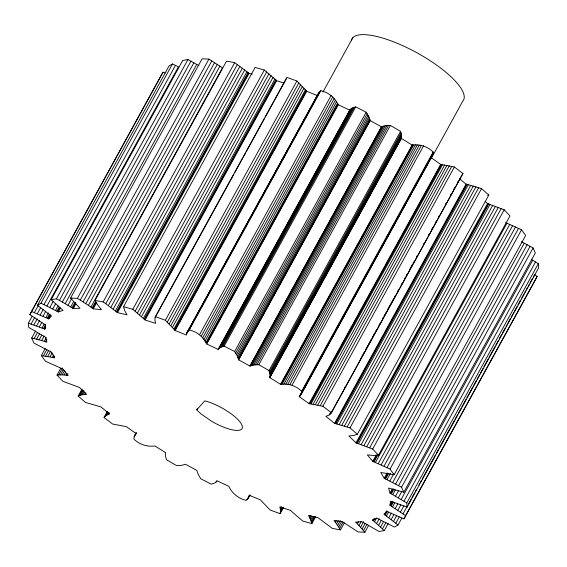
<?xml version="1.0" encoding="UTF-8"?>
<svg xmlns="http://www.w3.org/2000/svg" width="567" height="567" viewBox="0 0 567 567"><rect width="100%" height="100%" fill="white"/><g stroke="black" fill="none" stroke-linecap="round" stroke-linejoin="round"><path stroke-width="0.85" d="M107.468 411.366L104.066 417.56L112.627 424.038L126.342 426.646L136.236 433.635L134.422 435.924L133.826 439.028C139.546 444.634 147.08 447.016 154.883 445.981L165.649 452.672L165.401 455.797L166.457 459.688L176.635 465.613L181.752 465.323L185.565 464.274L196.841 470.433L198.167 474.281L200.831 478.824L211.3 484.168L214.992 482.864L217.338 480.887L228.749 486.309C232.264 493.403 238.296 498.591 246.184 500.37L248.325 498.109L249.126 495.267L260.281 499.768L270.105 510.017L280.112 513.674L280.615 510.527L279.843 506.919L290.361 510.335L302.665 521.016L311.907 523.625L315.734 516.65M459.419 178.711L466.088 184.133L481.539 188.613L488.832 195.034L357.302 434.294L350.002 427.872L334.558 423.393L325.883 416.341L329.186 414.959L331.404 412.741L322.843 406.263L309.121 403.661L299.234 396.673L301.042 394.377L301.637 391.28C295.924 385.68 288.39 383.285 280.587 384.327L269.814 377.636L270.069 374.511L269.013 370.62L258.843 364.694L253.718 364.985L249.912 366.034L238.622 359.875L237.304 356.026L234.639 351.483L224.163 346.139L220.478 347.436L218.132 349.421L206.714 343.992C203.206 336.904 197.174 331.716 189.279 329.937L187.145 332.198L186.345 335.04L175.189 330.54L165.358 320.291L155.358 316.634L154.855 319.781L155.62 323.388L145.109 319.965L132.813 309.298L123.563 306.69L255.1 67.43L264.342 70.039L276.639 80.705L283.925 83.08M269.814 377.636L401.351 138.369L401.599 135.251L400.543 131.36L390.372 125.435L385.248 125.725L381.442 126.774L249.912 366.034M300.595 395.249L432.132 155.989L433.174 152.013C427.454 146.421 419.927 144.025 412.124 145.067L401.351 138.369M401.854 518.04L398.02 525.007L383.987 514.262L386.772 511.399L403.995 518.862L405.603 515.694L389.926 505.197L390.628 501.193L407.113 507.118L538.65 267.858L538.324 263.698L531.3 259.325M32.184 316.223L28.35 323.19L44.843 329.108L45.551 325.111L29.86 314.607L163.005 72.179L165.203 73.037M238.622 359.875L370.159 120.615L368.841 116.767L366.176 112.223L355.7 106.88L352.008 108.177L349.669 110.161L338.251 104.732C334.736 97.644 328.704 92.456 320.816 90.677L318.682 92.938L295.407 135.796M163.005 72.179L29.86 314.607M534.582 274.584L537.14 276.434L535.532 279.602L403.995 518.862M37.45 305.301L168.98 66.041L172.467 63.965L178.456 66.771L46.919 306.031L40.937 303.225L37.45 305.301L51.484 316.046L48.698 318.909L31.468 311.439M34.396 312.58L38.23 305.613M40.937 303.225L172.467 63.965M31.086 324.033L34.92 317.066M37.302 313.757L40.711 307.562M43.95 304.614L175.479 65.354M33.836 324.941L37.238 318.746M40.193 314.976L43.177 309.554M36.579 325.883L39.562 320.468M46.919 306.031L58.302 311.985L63.079 310.355L51.172 299.73L182.709 60.471L187.953 59.556L198.861 65.609M43.064 316.237L45.615 311.595M45.176 348.613L41.348 355.58L54.73 357.855L51.264 352.022L33.921 343.07L31.688 338.074L35.515 331.107M49.853 307.477L53.255 301.283M39.336 326.897L41.887 322.247M31.688 338.074L34.14 338.598L37.55 332.404M45.899 317.548L48.45 312.899M51.172 299.73L56.416 298.816L187.953 59.556M47.302 318.222L49.428 314.345M42.086 327.967L44.219 324.09M52.731 308.944L55.715 303.529M34.14 338.598L36.628 339.186L39.605 333.765M48.004 318.562L50.13 314.692M43.461 328.527L45.594 324.657M48.698 318.909L50.824 315.039M56.416 298.816L59.415 300.411L190.951 61.151M44.155 328.817L45.431 326.493M44.843 329.108L45.693 327.563M36.628 339.186L39.144 339.839L41.696 335.196M55.559 310.454L58.11 305.804M56.941 311.212L59.067 307.342M252.209 74.121L249.033 73.377L234.688 62.646L226.509 61.172L94.972 300.432L97.722 305.003L101.507 309.752L93.307 308.795L90.926 307.073L222.462 67.813L208.932 59.11L202.1 58.826L70.563 298.086L79.947 308.235L73.349 308.576L62.356 302.02L193.886 62.76M39.144 339.839L41.682 340.554L44.24 335.912M57.628 311.595L59.755 307.725M58.302 311.985L60.428 308.115M41.682 340.554L44.269 341.355L46.395 337.485M65.226 303.643L196.756 64.383M44.269 341.355L45.566 341.788L46.841 339.463M68.026 305.273L71.853 298.306M43.439 355.764L46.841 349.57M70.733 306.917L73.717 301.495M72.059 307.746L75.035 302.324M45.587 356.026L48.564 350.604M70.563 298.086L77.395 298.37L208.932 59.11M72.704 308.157L75.687 302.743M73.349 308.576L75.9 303.926M47.777 356.352L50.754 350.93M90.926 307.073L80.28 300.12L211.81 60.86M50.038 356.763L52.164 352.894M52.348 357.26L53.624 354.935M83.08 301.864L214.617 62.604M53.532 357.543L54.382 355.998M85.794 303.607L217.324 64.347M88.417 305.344L219.946 66.084M92.138 307.938L95.54 301.743M92.726 308.363L96.128 302.168M93.307 308.795L96.709 302.601M104.066 417.56L106.277 415.349L109.587 413.967L100.912 406.908L85.468 402.442L78.168 396.014L81.931 394.767L86.631 394.341L79.465 387.459L62.817 381.272L57.019 375.113L60.846 368.146M57.019 375.113L58.67 374.957L62.505 367.99M58.67 374.957L60.407 374.879L63.384 369.457M60.407 374.879L62.207 374.872L64.766 370.23M94.972 300.432L103.151 301.906L234.688 62.646M62.207 374.872L64.092 374.957L65.793 371.86M64.092 374.957L66.063 375.134L66.913 373.582M123.563 306.69L124.705 310.61L127.015 314.862L117.497 312.637L105.816 303.742L237.353 64.482M66.063 375.134L67.083 375.262L67.934 373.71M108.382 305.563L239.919 66.304M110.856 307.371L242.385 68.111M113.209 309.15L244.738 69.89M115.427 310.907L246.964 71.648M116.483 311.779L248.02 72.519M116.993 312.204L248.53 72.945M117.497 312.637L249.033 73.377M78.168 396.014L81.995 389.047M79.33 395.518L82.307 390.096M80.585 395.1L83.136 390.45M81.931 394.767L84.058 390.89M83.377 394.519L84.653 392.194M84.937 394.37L85.787 392.818M132.813 309.298L264.342 70.039M135.173 311.163L266.703 71.903M137.42 312.998L268.956 73.738M139.553 314.798L271.083 75.539M141.559 316.57L273.088 77.31M143.423 318.293L274.952 79.033M144.287 319.136L275.817 79.876M144.705 319.554L276.235 80.294M145.109 319.965L276.639 80.705M155.358 316.634L286.888 77.374L296.895 81.031L306.719 91.28L317.874 95.78M155.067 317.633L233.817 174.388M234.667 172.843L242.329 158.902M243.186 157.357L245.738 152.707M246.588 151.162L264.47 118.638M265.321 117.093L286.604 78.374M104.689 416.745L107.248 412.096M105.434 416.008L107.56 412.138M106.277 415.349L107.985 412.252M107.248 414.782L108.524 412.457M108.34 414.314L109.19 412.762M165.358 320.291L296.895 81.031M167.336 322.12L298.873 82.86M169.186 323.906L300.723 84.646M170.915 325.649L302.445 86.39M172.51 327.343L304.04 88.083M173.941 328.973L305.471 89.714M174.586 329.767L306.123 90.507M174.898 330.157L306.435 90.897M175.189 330.54L306.719 91.28M186.706 333.07L318.682 92.938M187.727 331.39L319.264 92.123M186.43 334.02L228.147 258.134M228.997 256.589L231.556 251.939M232.406 250.394L234.958 245.745M235.808 244.2L241.769 233.356M242.619 231.811L250.281 217.87M251.131 216.325L253.69 211.675M254.54 210.13L272.415 177.606M273.266 176.061L294.549 137.342M188.442 330.632L319.979 91.372M189.343 329.094L190.193 327.549M192.745 322.899L193.595 321.354M197.855 313.608L198.705 312.063M201.257 307.413L202.114 305.868M204.666 301.219L205.516 299.674M208.068 295.024L208.918 293.479M209.776 291.927L212.327 287.285M214.879 282.635L215.729 281.09M216.587 279.538L217.437 277.993M219.989 273.344L220.839 271.799M223.398 267.149L224.248 265.604M226.8 260.955L227.65 259.41M230.202 254.76L231.06 253.215M231.91 251.663L234.462 247.021M237.013 242.371L237.871 240.826M238.721 239.274L239.572 237.729M240.422 236.177L241.273 234.632M242.123 233.08L242.974 231.534M245.532 226.885L246.383 225.34M248.934 220.691L249.785 219.145M250.635 217.593L253.194 212.951M254.044 211.399L256.596 206.757M257.446 205.204L258.297 203.659M259.154 202.107L260.005 200.562M260.855 199.01L261.706 197.465M262.556 195.913L263.407 194.368M264.257 192.815L265.108 191.27M267.667 186.621L268.517 185.076M269.368 183.524L271.919 178.881M272.777 177.329L275.328 172.687M276.179 171.135L278.73 166.492M279.581 164.94L282.139 160.298M282.99 158.746L283.84 157.201M284.691 155.649L285.541 154.104M286.392 152.551L287.249 151.006M289.801 146.357L290.651 144.812M291.502 143.26L294.06 138.617M294.911 137.065L297.462 132.423M298.738 130.098L299.589 128.553M302.147 123.904L302.998 122.359M264.243 193.078L265.094 191.526M282.976 159.008L283.826 157.456M286.378 152.814L287.228 151.261M305.11 118.744L305.96 117.199M308.512 112.55L309.362 111.004M189.279 329.937L320.816 90.677M322.914 92.123L352.787 37.791M134.422 435.924L136.151 432.734M134.11 436.881L136.321 432.734M199.69 334.516L331.227 95.256M201.207 336.245L332.744 96.985M202.61 337.925L334.14 98.665M203.872 339.548L335.409 100.288M204.999 341.114L336.529 101.854M205.949 342.596L337.485 103.336M206.36 343.311L337.897 104.052M206.544 343.652L338.081 104.392M206.714 343.992L338.251 104.732M218.132 349.421L349.938 109.771M218.727 348.67L350.264 109.41M219.521 348.01L351.058 108.751M220.478 347.436L352.008 108.177M221.577 346.94L353.106 107.68M222.803 346.501L354.34 107.241M224.163 346.139L355.7 106.88M196.714 409.835L204.843 400.869A27.769 8.349 28.8 0 1 223.49 408.814L229.5 412.62A27.769 8.349 28.8 0 1 240.762 429.729A27.769 8.349 28.8 0 1 211.987 421.501L200.761 413.712L196.714 409.835L197.564 408.29M234.639 351.483L366.176 112.223M235.652 353.057L367.189 113.797M236.545 354.581L368.082 115.314M237.304 356.026L368.841 116.767M237.913 357.394L369.45 118.134M238.367 358.684L369.897 119.424M238.516 359.294L370.053 120.034M238.579 359.591L370.116 120.332M250.16 365.906L381.697 126.647M250.423 365.793L381.96 126.533M250.997 365.58L382.534 126.321M252.28 365.24L383.816 125.98M253.718 364.985L385.248 125.725M255.299 364.815L386.836 125.555M257.007 364.716L388.537 125.456M258.843 364.694L390.372 125.435M269.013 370.62L400.543 131.36M269.488 371.987L401.025 132.728M269.842 373.284L401.372 134.025M270.069 374.511L401.599 135.251M270.147 375.652L401.684 136.392M270.076 376.694L401.606 137.434M269.899 377.416L401.507 137.923M215.949 482.29L216.8 480.745M280.587 384.327L412.124 145.067M280.956 384.277L412.485 145.017M281.331 384.242L412.868 144.975M282.132 384.185L413.669 144.925M283.854 384.164L415.391 144.904M285.733 384.242L417.269 144.982M287.738 384.405L419.275 145.145M289.865 384.646L421.401 145.386M292.104 384.965L423.641 145.705M301.637 391.28L433.174 152.013M299.234 396.673L300.51 394.349M301.552 392.385L433.089 153.125M299.447 396.524L301.58 392.655M302.431 391.102L306.69 383.363M307.541 381.811L310.092 377.168M310.943 375.616L313.494 370.974M314.352 369.422L316.903 364.779M317.754 363.227L320.305 358.585M321.163 357.033L322.013 355.488M322.864 353.936L323.714 352.39M324.565 350.838L325.415 349.293M326.266 347.741L328.825 343.099M329.675 341.547L332.227 336.904M333.077 335.352L335.636 330.71M336.486 329.158L339.038 324.515M339.888 322.963L342.447 318.321M343.297 316.769L344.148 315.224M344.998 313.671L345.849 312.126M346.699 310.574L347.55 309.029M348.4 307.477L350.959 302.835M351.809 301.283L354.361 296.64M355.211 295.088L357.77 290.446M358.62 288.894L361.172 284.251M362.022 282.699L362.873 281.154M365.432 276.505L366.282 274.96M367.132 273.407L367.983 271.862M368.833 270.31L369.684 268.765M370.542 267.213L371.392 265.668M372.243 264.116L373.093 262.571M373.944 261.018L376.495 256.376M377.353 254.824L379.904 250.182M380.755 248.63L381.605 247.084M384.157 242.435L385.014 240.89M387.566 236.241L388.416 234.695M389.267 233.143L390.117 231.598M390.968 230.046L391.825 228.501M392.676 226.949L393.526 225.404M396.078 220.754L398.636 216.112M399.487 214.56L402.038 209.918M402.889 208.365L403.739 206.82M406.298 202.171L407.149 200.626M409.7 195.976L410.551 194.431M413.109 189.782L413.96 188.237M414.81 186.685L415.661 185.14M418.212 180.49L420.771 175.848M421.621 174.296L422.472 172.751M425.023 168.101L425.874 166.556M428.432 161.907L429.283 160.362M299.645 396.368L307.307 382.427M308.157 380.882L315.819 366.941M316.67 365.396L322.63 354.552M323.481 353.007L326.039 348.358M326.89 346.813L329.441 342.163M330.292 340.618L332.85 335.969M333.701 334.424L337.953 326.677M338.811 325.132L344.764 314.288M345.622 312.743L348.173 308.094M349.024 306.549L351.575 301.899M352.433 300.354L354.985 295.705M355.835 294.16L356.686 292.607M357.536 291.062L360.095 286.413M360.945 284.868L363.497 280.218M364.347 278.673L366.906 274.024M367.756 272.479L370.308 267.83M371.158 266.284L373.717 261.635M374.567 260.09L375.418 258.538M376.268 256.993L377.119 255.441M377.969 253.896L378.82 252.343M379.67 250.798L382.229 246.149M383.079 244.604L394.575 223.696M395.426 222.144L416.71 183.432M417.56 181.879L432.132 155.989M300 396.021L432.897 154.16M301.042 394.377L432.578 155.117M431.104 158.767L462.679 101.33A63.617 19.129 28.8 0 0 417.291 52.979A63.617 19.129 28.8 0 0 351.533 39.959M247.035 499.676L248.311 497.351M247.744 498.925L249.877 495.048M248.325 498.109L250.04 494.913M309.121 403.661L440.658 164.402L454.373 167.003L462.941 173.481L331.404 412.741M309.596 403.697L441.126 164.437M310.078 403.732L441.608 164.473M311.07 403.846L442.607 164.586M313.182 404.143L444.719 164.884M315.429 404.547L446.966 165.288M317.796 405.044L449.326 165.784M320.27 405.611L451.807 166.351M322.843 406.263L454.373 167.003M329.186 414.959L330.037 413.407M330.037 414.3L331.738 411.203M344.509 387.97L345.36 386.425M360.258 359.322L361.108 357.777M361.959 356.225L362.809 354.68M363.66 353.128L364.517 351.583M365.368 350.03L367.919 345.388M368.77 343.836L371.328 339.194M372.179 337.641L374.73 332.999M375.581 331.447L376.431 329.902M378.99 325.252L379.84 323.707M382.392 319.058L383.242 317.513M384.093 315.961L384.943 314.416M385.801 312.864L386.651 311.318M387.502 309.766L390.053 305.124M390.904 303.572L393.463 298.929M394.313 297.377L395.164 295.832M397.715 291.183L398.566 289.638M401.124 284.988L401.975 283.443M404.526 278.794L405.377 277.249M406.234 275.697L407.085 274.152M409.636 269.502L412.188 264.86M413.038 263.308L413.896 261.763M416.447 257.113L417.298 255.568M423.258 244.724L424.109 243.179M428.368 235.433L429.219 233.887M431.771 229.238L432.621 227.693M435.18 223.044L436.03 221.499M438.582 216.849L439.432 215.304M445.393 204.46L446.243 202.915M450.503 195.168L451.353 193.623M453.905 188.974L454.755 187.429M457.314 182.78L458.164 181.234M330.774 413.563L462.941 173.481M280.275 508.181L281.126 506.629M280.523 509.379L281.799 507.054M280.615 510.527L282.316 507.43M280.573 511.618L282.699 507.748M280.396 512.667L282.954 508.025M280.112 513.674L283.514 507.479M334.558 423.393L466.088 184.133M335.111 423.506L466.641 184.247M335.678 423.62L467.208 184.36M336.833 423.889L468.37 184.629M339.257 424.506L470.794 185.246M341.802 425.222L473.339 185.962M344.445 426.023L475.982 186.763M347.181 426.908L478.711 187.649M350.002 427.872L481.539 188.613M311.907 523.625L309.376 516.898L310.227 515.353M310.149 518.316L311.425 515.991M310.766 519.691L312.467 516.594M311.269 521.038L313.82 516.388M311.644 522.349L314.621 516.927M487.535 203.581L504.191 209.783L509.981 215.935L378.451 455.195L372.661 449.043L356.005 442.848L487.535 203.581L485.154 201.292M356.622 443.025L488.159 203.766M357.26 443.224L488.789 203.964M358.542 443.635L490.079 204.375M361.2 444.542L492.737 205.282M363.95 445.549L495.48 206.282M366.778 446.633L498.315 207.373M369.684 447.802L501.221 208.543M372.661 449.043L504.191 209.783M344.325 522.909L340.491 529.876L335.366 522.157L336.217 520.605M336.614 523.738L338.322 520.641M505.622 222.604L521.562 229.791L525.652 235.468L394.115 474.728L390.032 469.051L372.739 461.354L376.148 455.159M337.748 525.304L340.299 520.655M373.412 461.602L377.239 454.635M374.085 461.864L377.92 454.897M338.761 526.842L341.745 521.42M375.46 462.41L506.99 223.15M339.683 528.366L343.085 522.172M378.253 463.579L509.79 224.319M381.116 464.834L512.646 225.574M384.036 466.173L515.573 226.913M387.013 467.577L518.55 228.317M368.734 525.248L364.9 532.222L357.345 523.773L358.627 521.449M407.113 507.118L406.794 502.957L389.997 493.07L388.593 488.067L403.789 492.234L401.542 487.237L384.206 478.286L387.183 472.864M359.046 525.467L361.172 521.59M390.032 469.051L521.562 229.791M384.894 478.598L387.452 473.948M385.588 478.917L388.572 473.495M360.647 527.161L363.624 521.739M386.999 479.583L390.408 473.388M362.15 528.855L365.134 523.433M389.841 480.965L393.668 473.998M363.567 530.535L366.969 524.34M392.725 482.439L524.255 243.179L533.079 247.977L535.326 252.974L403.789 492.234M388.133 523.61L384.298 530.584L372.944 520.386L373.795 518.833M373.49 520.818L374.773 518.493M389.997 493.07L392.123 489.193M374.567 521.683L376.701 517.813M395.638 483.977L527.175 244.717M390.691 493.432L393.243 488.789M391.386 493.8L393.937 489.151M376.658 523.433L379.217 518.791M392.775 494.552L395.327 489.902M398.58 485.579L530.117 246.319M378.678 525.205L381.23 520.556M384.61 514.687L386.737 510.817M389.926 505.197L392.052 501.327M385.227 515.112L387.36 511.236M395.568 496.118L398.544 490.696M390.592 505.594L392.718 501.724M391.258 506.005L393.392 502.128M401.542 487.237L533.079 247.977M386.453 515.97L388.579 512.093M380.613 526.984L383.597 521.569M392.591 506.82L394.717 502.95M398.367 497.741L401.776 491.546M382.491 528.777L385.893 522.583M388.856 517.714L391.414 513.071M395.242 508.507L397.793 503.857M401.174 499.428L532.704 260.168M391.223 519.5L393.774 514.85M397.864 510.243L400.841 504.821M403.988 501.171L535.517 261.911M393.533 521.314L396.517 515.892M400.465 512.022L403.874 505.828M406.794 502.957L538.324 263.698M395.801 523.15L399.203 516.955M403.045 513.844L407.73 505.325M408.58 503.772L411.132 499.13M411.989 497.585L414.541 492.936M415.391 491.391L416.242 489.838M418.8 485.196L419.651 483.644M420.501 482.099L421.352 480.547M422.202 479.002L435.399 454.996M436.25 453.444L438.801 448.802M439.652 447.25L454.132 420.927M454.982 419.374L457.534 414.732M458.384 413.18L460.943 408.538M461.793 406.986L466.046 399.246M466.896 397.694L472.857 386.857M473.707 385.305L476.266 380.663M477.116 379.11L479.668 374.468M480.518 372.916L483.077 368.274M483.927 366.721L488.18 358.982M489.03 357.43L494.991 346.593M495.841 345.041L498.4 340.398M499.251 338.846L501.802 334.204M502.653 332.652L505.211 328.01M506.062 326.457L506.912 324.912M507.763 323.36L510.321 318.718M511.172 317.166L513.723 312.523M514.574 310.971L517.125 306.329M517.983 304.777L520.534 300.134M521.385 298.582L523.936 293.94M524.794 292.388L525.644 290.843M526.495 289.29L527.345 287.745M528.196 286.193L529.046 284.648M529.897 283.096L532.456 278.454M533.306 276.902L534.157 275.356M405.603 515.694L537.14 276.434M398.02 525.007L394.533 527.083L377.161 518.323L372.391 519.953L372.944 520.386M487.67 195.53L488.832 195.034M357.302 434.294L353.539 435.541L348.847 435.966L356.005 442.848M384.298 530.584L379.047 531.492L362.122 521.732L355.523 522.072L357.345 523.773M378.451 455.195L373.263 455.436L367.345 454.89L372.739 461.354M364.9 532.222L358.075 531.931L342.17 521.512L333.97 520.556L335.366 522.157M394.115 474.728L380.748 472.453L384.206 478.286M67.083 375.262L68.132 375.425L62.724 368.954L45.438 361.25L41.348 355.58M340.491 529.876L332.319 528.401L317.967 517.671L308.448 515.446L309.376 516.898M45.566 341.788L46.877 342.241L45.473 337.237L28.676 327.343L28.35 323.19M521.371 241.705L524.255 243.179M370.159 120.615L381.442 126.774M59.415 300.411L62.356 302.02M77.395 298.37L80.28 300.12M103.151 301.906L105.816 303.742M430.764 157.413L440.658 164.402"/></g></svg>
